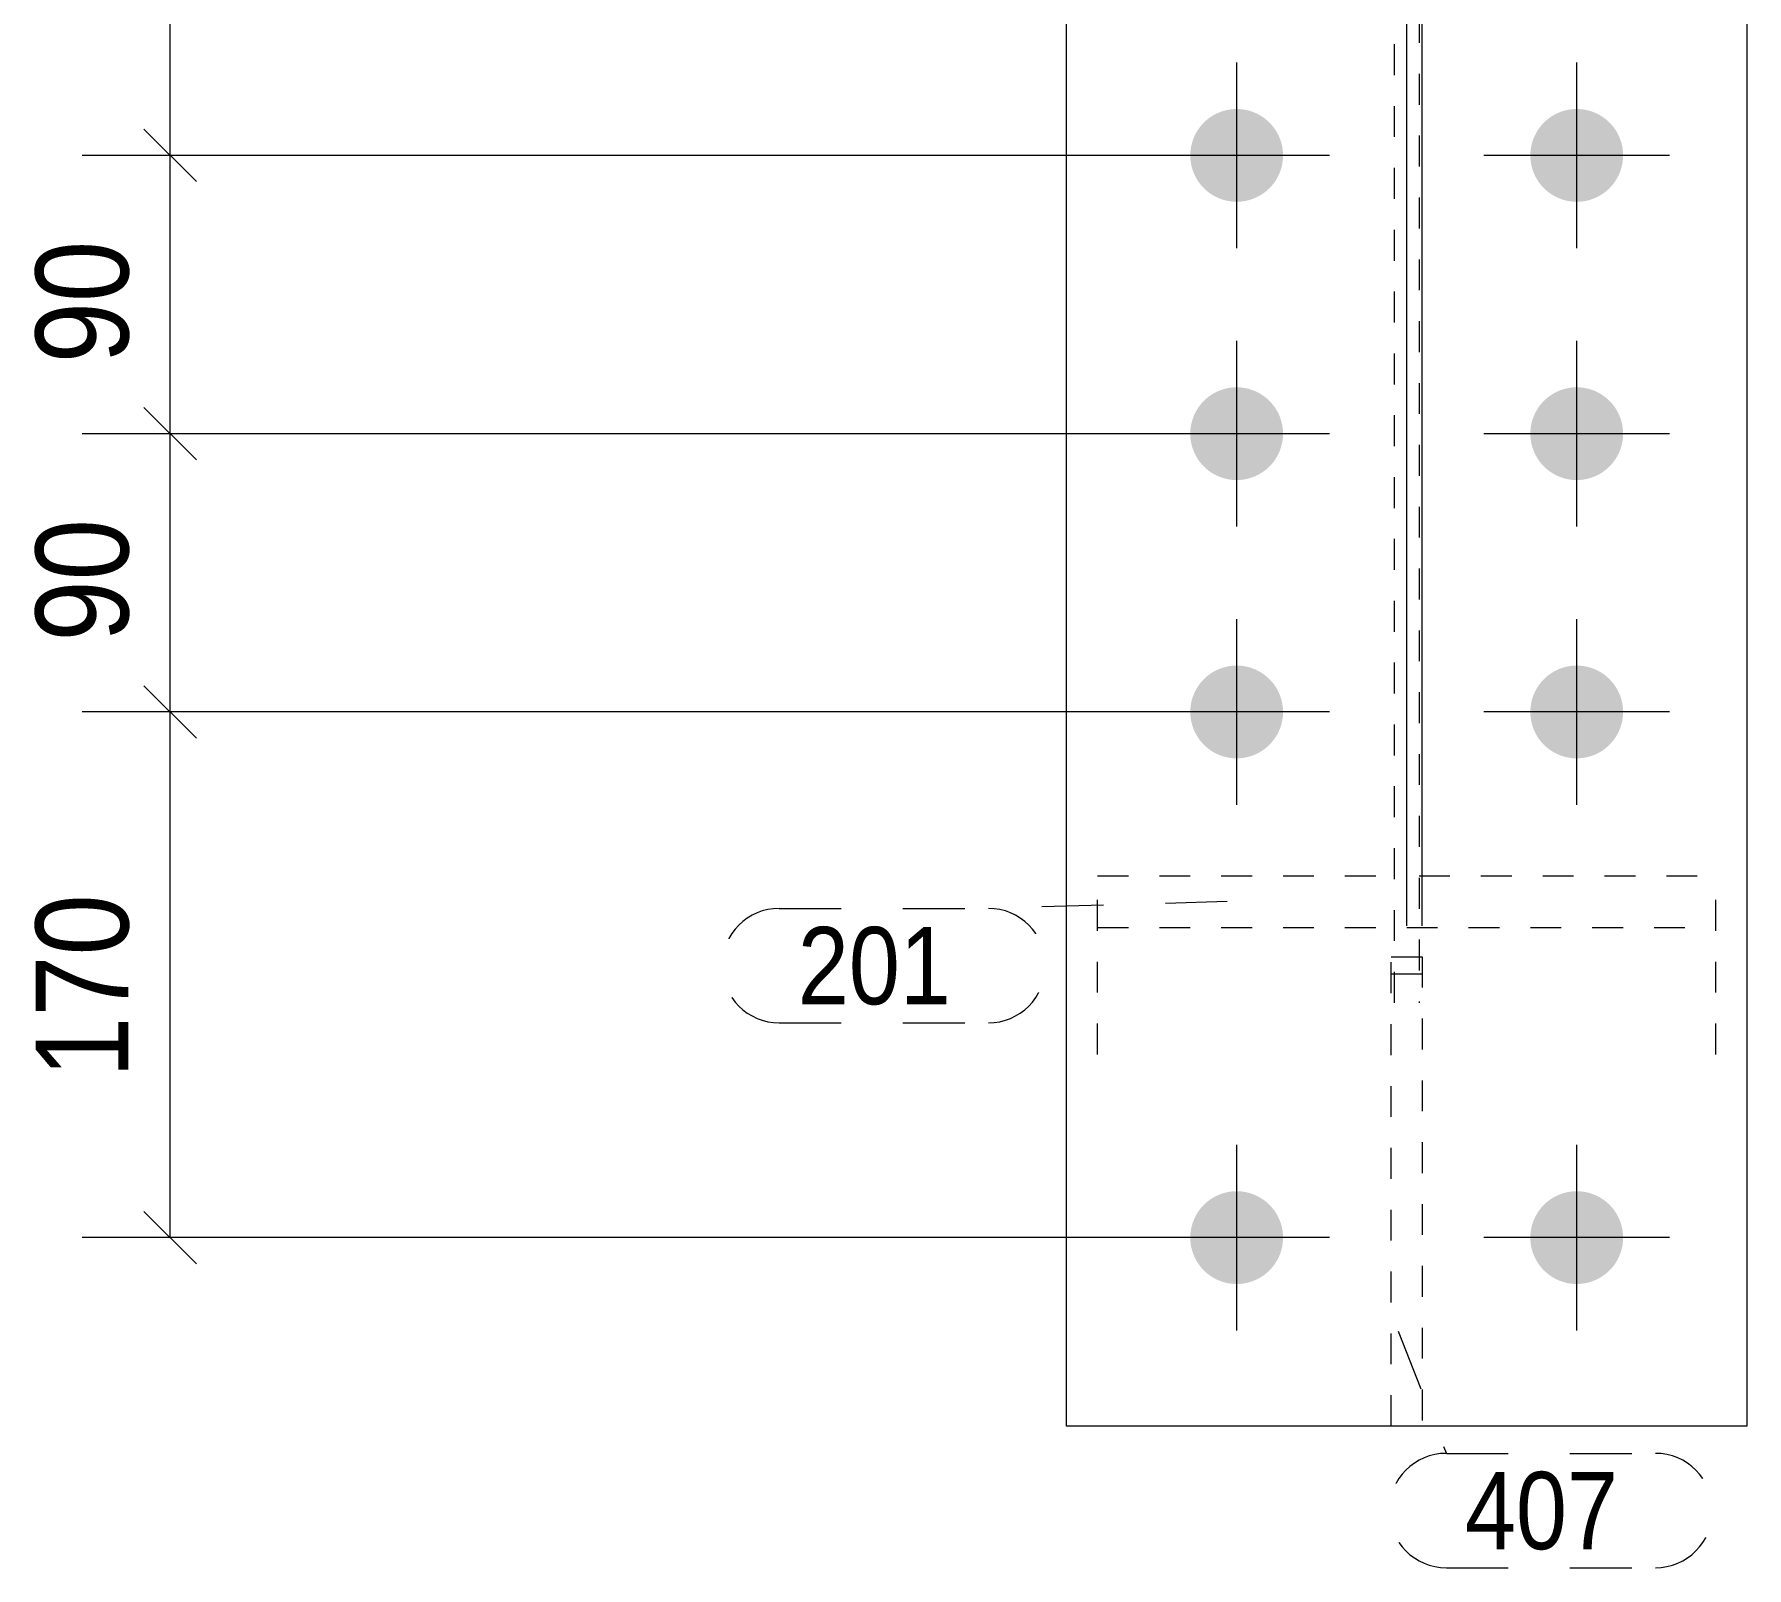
# Model space of a CAD drawing. Header units: millimetres. Extents: x 2 to 1174, y 1 to 825.
# Drawn here: x 461.1 to 516.5, y 88.4 to 138 of the extents above; entities that cross this region are included whole.
import ezdxf

# ---------------------------------------------------------------- set-up
doc = ezdxf.new("R2010")
doc.units = ezdxf.units.MM
for name, pattern in [('XKITLINE00', [0]), ('XKITLINE01', [4, 1, -1, 1, -1]), ('XKITLINE02', [4, 2, -2])]:
    doc.linetypes.add(name, pattern=pattern)
for name, color, linetype, lineweight in [('Bolt', 3, 'Continuous', 0), ('Dimensions', 7, 'Continuous', 0), ('Part', 2, 'Continuous', 0), ('PartMark', 7, 'Continuous', 0)]:
    doc.layers.add(name, color=color, linetype=linetype, lineweight=lineweight)
doc.styles.add('ARIAL', font='ARIAL.TTF')

# ---------------------------------------------------------------- blocks, each defined once
blk = doc.blocks.new('*A164')
at = {"layer": 'Bolt'}
for points in [[(498.476, 134.114), (498.477, 134.151), (498.48, 134.187), (498.483, 134.224), (498.487, 134.261), (498.492, 134.297), (498.498, 134.333), (498.504, 134.37), (498.512, 134.406), (498.521, 134.441), (498.53, 134.477), (498.54, 134.512), (498.551, 134.548), (498.563, 134.582), (498.576, 134.617), (498.59, 134.651), (498.604, 134.685), (498.62, 134.718), (498.636, 134.751), (498.653, 134.784), (498.67, 134.816), (498.689, 134.848), (498.708, 134.879), (498.728, 134.91), (498.749, 134.941), (498.771, 134.971), (498.793, 135), (498.816, 135.029), (498.84, 135.057), (498.864, 135.084), (498.889, 135.111), (498.915, 135.138), (498.941, 135.163), (498.968, 135.188), (498.996, 135.213), (499.024, 135.237), (499.053, 135.26), (499.082, 135.282), (499.112, 135.303), (499.142, 135.324), (499.173, 135.344), (499.204, 135.364), (499.236, 135.382), (499.268, 135.4), (499.301, 135.417), (499.334, 135.433), (499.368, 135.448), (499.402, 135.463), (499.436, 135.476), (499.47, 135.489), (499.505, 135.501), (499.54, 135.512), (499.576, 135.523), (499.611, 135.532), (499.647, 135.541), (499.683, 135.548), (499.719, 135.555), (499.755, 135.561), (499.792, 135.566), (499.829, 135.57), (499.865, 135.573), (499.902, 135.575), (499.939, 135.577), (499.976, 135.577), (500.012, 135.577), (500.049, 135.575), (500.086, 135.573), (500.123, 135.57), (500.159, 135.566), (500.196, 135.561), (500.232, 135.555), (500.268, 135.548), (500.304, 135.541), (500.34, 135.532), (500.376, 135.523), (500.411, 135.512), (500.446, 135.501), (500.481, 135.489), (500.515, 135.476), (500.55, 135.463), (500.583, 135.448), (500.617, 135.433), (500.65, 135.417), (500.683, 135.4), (500.715, 135.382), (500.747, 135.364), (500.778, 135.344), (500.809, 135.324), (500.839, 135.303), (500.869, 135.282), (500.898, 135.26), (500.927, 135.237), (500.955, 135.213), (500.983, 135.188), (501.01, 135.163), (501.036, 135.138), (501.062, 135.111), (501.087, 135.084), (501.111, 135.057), (501.135, 135.029), (501.158, 135), (501.18, 134.971), (501.202, 134.941), (501.223, 134.91), (501.243, 134.879), (501.262, 134.848), (501.281, 134.816), (501.298, 134.784), (501.315, 134.751), (501.332, 134.718), (501.347, 134.685), (501.361, 134.651), (501.375, 134.617), (501.388, 134.582), (501.4, 134.548), (501.411, 134.512), (501.421, 134.477), (501.431, 134.441), (501.439, 134.406), (501.447, 134.37), (501.454, 134.333), (501.459, 134.297), (501.464, 134.261), (501.468, 134.224), (501.472, 134.187), (501.474, 134.151), (501.475, 134.114), (501.476, 134.077), (501.475, 134.04), (501.474, 134.003), (501.472, 133.967), (501.468, 133.93), (501.464, 133.893), (501.459, 133.857), (501.454, 133.821), (501.447, 133.784), (501.439, 133.748), (501.431, 133.713), (501.421, 133.677), (501.411, 133.642), (501.4, 133.606), (501.388, 133.572), (501.375, 133.537), (501.361, 133.503), (501.347, 133.469), (501.332, 133.436), (501.315, 133.403), (501.298, 133.37), (501.281, 133.338), (501.262, 133.306), (501.243, 133.274), (501.223, 133.244), (501.202, 133.213), (501.18, 133.183), (501.158, 133.154), (501.135, 133.125), (501.111, 133.097), (501.087, 133.07), (501.062, 133.043), (501.036, 133.016), (501.01, 132.991), (500.983, 132.966), (500.955, 132.941), (500.927, 132.917), (500.898, 132.894), (500.869, 132.872), (500.839, 132.851), (500.809, 132.83), (500.778, 132.81), (500.747, 132.79), (500.715, 132.772), (500.683, 132.754), (500.65, 132.737), (500.617, 132.721), (500.583, 132.706), (500.55, 132.691), (500.515, 132.678), (500.481, 132.665), (500.446, 132.653), (500.411, 132.642), (500.376, 132.631), (500.34, 132.622), (500.304, 132.613), (500.268, 132.606), (500.232, 132.599), (500.196, 132.593), (500.159, 132.588), (500.123, 132.584), (500.086, 132.581), (500.049, 132.579), (500.012, 132.577), (499.976, 132.577), (499.939, 132.577), (499.902, 132.579), (499.865, 132.581), (499.829, 132.584), (499.792, 132.588), (499.755, 132.593), (499.719, 132.599), (499.683, 132.606), (499.647, 132.613), (499.611, 132.622), (499.576, 132.631), (499.54, 132.642), (499.505, 132.653), (499.47, 132.665), (499.436, 132.678), (499.402, 132.691), (499.368, 132.706), (499.334, 132.721), (499.301, 132.737), (499.268, 132.754), (499.236, 132.772), (499.204, 132.79), (499.173, 132.81), (499.142, 132.83), (499.112, 132.851), (499.082, 132.872), (499.053, 132.894), (499.024, 132.917), (498.996, 132.941), (498.968, 132.966), (498.941, 132.991), (498.915, 133.016), (498.889, 133.043), (498.864, 133.07), (498.84, 133.097), (498.816, 133.125), (498.793, 133.154), (498.771, 133.183), (498.749, 133.213), (498.728, 133.244), (498.708, 133.274), (498.689, 133.306), (498.67, 133.338), (498.653, 133.37), (498.636, 133.403), (498.62, 133.436), (498.604, 133.469), (498.59, 133.503), (498.576, 133.537), (498.563, 133.572), (498.551, 133.606), (498.54, 133.642), (498.53, 133.677), (498.521, 133.713), (498.512, 133.748), (498.504, 133.784), (498.498, 133.821), (498.492, 133.857), (498.487, 133.893), (498.483, 133.93), (498.48, 133.967), (498.477, 134.003), (498.476, 134.04), (498.476, 134.077)], [(509.476, 134.114), (509.477, 134.151), (509.48, 134.187), (509.483, 134.224), (509.487, 134.261), (509.492, 134.297), (509.498, 134.333), (509.504, 134.37), (509.512, 134.406), (509.521, 134.441), (509.53, 134.477), (509.54, 134.512), (509.551, 134.548), (509.563, 134.582), (509.576, 134.617), (509.59, 134.651), (509.604, 134.685), (509.62, 134.718), (509.636, 134.751), (509.653, 134.784), (509.67, 134.816), (509.689, 134.848), (509.708, 134.879), (509.728, 134.91), (509.749, 134.941), (509.771, 134.971), (509.793, 135), (509.816, 135.029), (509.84, 135.057), (509.864, 135.084), (509.889, 135.111), (509.915, 135.138), (509.941, 135.163), (509.968, 135.188), (509.996, 135.213), (510.024, 135.237), (510.053, 135.26), (510.082, 135.282), (510.112, 135.303), (510.142, 135.324), (510.173, 135.344), (510.204, 135.364), (510.236, 135.382), (510.268, 135.4), (510.301, 135.417), (510.334, 135.433), (510.368, 135.448), (510.402, 135.463), (510.436, 135.476), (510.47, 135.489), (510.505, 135.501), (510.54, 135.512), (510.576, 135.523), (510.611, 135.532), (510.647, 135.541), (510.683, 135.548), (510.719, 135.555), (510.755, 135.561), (510.792, 135.566), (510.829, 135.57), (510.865, 135.573), (510.902, 135.575), (510.939, 135.577), (510.976, 135.577), (511.012, 135.577), (511.049, 135.575), (511.086, 135.573), (511.123, 135.57), (511.159, 135.566), (511.196, 135.561), (511.232, 135.555), (511.268, 135.548), (511.304, 135.541), (511.34, 135.532), (511.376, 135.523), (511.411, 135.512), (511.446, 135.501), (511.481, 135.489), (511.515, 135.476), (511.55, 135.463), (511.583, 135.448), (511.617, 135.433), (511.65, 135.417), (511.683, 135.4), (511.715, 135.382), (511.747, 135.364), (511.778, 135.344), (511.809, 135.324), (511.839, 135.303), (511.869, 135.282), (511.898, 135.26), (511.927, 135.237), (511.955, 135.213), (511.983, 135.188), (512.01, 135.163), (512.036, 135.138), (512.062, 135.111), (512.087, 135.084), (512.111, 135.057), (512.135, 135.029), (512.158, 135), (512.18, 134.971), (512.202, 134.941), (512.223, 134.91), (512.243, 134.879), (512.262, 134.848), (512.281, 134.816), (512.298, 134.784), (512.315, 134.751), (512.332, 134.718), (512.347, 134.685), (512.361, 134.651), (512.375, 134.617), (512.388, 134.582), (512.4, 134.548), (512.411, 134.512), (512.421, 134.477), (512.431, 134.441), (512.439, 134.406), (512.447, 134.37), (512.454, 134.333), (512.459, 134.297), (512.464, 134.261), (512.468, 134.224), (512.472, 134.187), (512.474, 134.151), (512.475, 134.114), (512.476, 134.077), (512.475, 134.04), (512.474, 134.003), (512.472, 133.967), (512.468, 133.93), (512.464, 133.893), (512.459, 133.857), (512.454, 133.821), (512.447, 133.784), (512.439, 133.748), (512.431, 133.713), (512.421, 133.677), (512.411, 133.642), (512.4, 133.606), (512.388, 133.572), (512.375, 133.537), (512.361, 133.503), (512.347, 133.469), (512.332, 133.436), (512.315, 133.403), (512.298, 133.37), (512.281, 133.338), (512.262, 133.306), (512.243, 133.274), (512.223, 133.244), (512.202, 133.213), (512.18, 133.183), (512.158, 133.154), (512.135, 133.125), (512.111, 133.097), (512.087, 133.07), (512.062, 133.043), (512.036, 133.016), (512.01, 132.991), (511.983, 132.966), (511.955, 132.941), (511.927, 132.917), (511.898, 132.894), (511.869, 132.872), (511.839, 132.851), (511.809, 132.83), (511.778, 132.81), (511.747, 132.79), (511.715, 132.772), (511.683, 132.754), (511.65, 132.737), (511.617, 132.721), (511.583, 132.706), (511.55, 132.691), (511.515, 132.678), (511.481, 132.665), (511.446, 132.653), (511.411, 132.642), (511.376, 132.631), (511.34, 132.622), (511.304, 132.613), (511.268, 132.606), (511.232, 132.599), (511.196, 132.593), (511.159, 132.588), (511.123, 132.584), (511.086, 132.581), (511.049, 132.579), (511.012, 132.577), (510.976, 132.577), (510.939, 132.577), (510.902, 132.579), (510.865, 132.581), (510.829, 132.584), (510.792, 132.588), (510.755, 132.593), (510.719, 132.599), (510.683, 132.606), (510.647, 132.613), (510.611, 132.622), (510.576, 132.631), (510.54, 132.642), (510.505, 132.653), (510.47, 132.665), (510.436, 132.678), (510.402, 132.691), (510.368, 132.706), (510.334, 132.721), (510.301, 132.737), (510.268, 132.754), (510.236, 132.772), (510.204, 132.79), (510.173, 132.81), (510.142, 132.83), (510.112, 132.851), (510.082, 132.872), (510.053, 132.894), (510.024, 132.917), (509.996, 132.941), (509.968, 132.966), (509.941, 132.991), (509.915, 133.016), (509.889, 133.043), (509.864, 133.07), (509.84, 133.097), (509.816, 133.125), (509.793, 133.154), (509.771, 133.183), (509.749, 133.213), (509.728, 133.244), (509.708, 133.274), (509.689, 133.306), (509.67, 133.338), (509.653, 133.37), (509.636, 133.403), (509.62, 133.436), (509.604, 133.469), (509.59, 133.503), (509.576, 133.537), (509.563, 133.572), (509.551, 133.606), (509.54, 133.642), (509.53, 133.677), (509.521, 133.713), (509.512, 133.748), (509.504, 133.784), (509.498, 133.821), (509.492, 133.857), (509.487, 133.893), (509.483, 133.93), (509.48, 133.967), (509.477, 134.003), (509.476, 134.04), (509.476, 134.077)], [(498.476, 125.114), (498.477, 125.151), (498.48, 125.187), (498.483, 125.224), (498.487, 125.261), (498.492, 125.297), (498.498, 125.333), (498.504, 125.37), (498.512, 125.406), (498.521, 125.441), (498.53, 125.477), (498.54, 125.512), (498.551, 125.548), (498.563, 125.582), (498.576, 125.617), (498.59, 125.651), (498.604, 125.685), (498.62, 125.718), (498.636, 125.751), (498.653, 125.784), (498.67, 125.816), (498.689, 125.848), (498.708, 125.879), (498.728, 125.91), (498.749, 125.941), (498.771, 125.971), (498.793, 126), (498.816, 126.029), (498.84, 126.057), (498.864, 126.084), (498.889, 126.111), (498.915, 126.138), (498.941, 126.163), (498.968, 126.188), (498.996, 126.213), (499.024, 126.237), (499.053, 126.26), (499.082, 126.282), (499.112, 126.303), (499.142, 126.324), (499.173, 126.344), (499.204, 126.364), (499.236, 126.382), (499.268, 126.4), (499.301, 126.417), (499.334, 126.433), (499.368, 126.448), (499.402, 126.463), (499.436, 126.476), (499.47, 126.489), (499.505, 126.501), (499.54, 126.512), (499.576, 126.523), (499.611, 126.532), (499.647, 126.541), (499.683, 126.548), (499.719, 126.555), (499.755, 126.561), (499.792, 126.566), (499.829, 126.57), (499.865, 126.573), (499.902, 126.575), (499.939, 126.577), (499.976, 126.577), (500.012, 126.577), (500.049, 126.575), (500.086, 126.573), (500.123, 126.57), (500.159, 126.566), (500.196, 126.561), (500.232, 126.555), (500.268, 126.548), (500.304, 126.541), (500.34, 126.532), (500.376, 126.523), (500.411, 126.512), (500.446, 126.501), (500.481, 126.489), (500.515, 126.476), (500.55, 126.463), (500.583, 126.448), (500.617, 126.433), (500.65, 126.417), (500.683, 126.4), (500.715, 126.382), (500.747, 126.364), (500.778, 126.344), (500.809, 126.324), (500.839, 126.303), (500.869, 126.282), (500.898, 126.26), (500.927, 126.237), (500.955, 126.213), (500.983, 126.188), (501.01, 126.163), (501.036, 126.138), (501.062, 126.111), (501.087, 126.084), (501.111, 126.057), (501.135, 126.029), (501.158, 126), (501.18, 125.971), (501.202, 125.941), (501.223, 125.91), (501.243, 125.879), (501.262, 125.848), (501.281, 125.816), (501.298, 125.784), (501.315, 125.751), (501.332, 125.718), (501.347, 125.685), (501.361, 125.651), (501.375, 125.617), (501.388, 125.582), (501.4, 125.548), (501.411, 125.512), (501.421, 125.477), (501.431, 125.441), (501.439, 125.406), (501.447, 125.37), (501.454, 125.333), (501.459, 125.297), (501.464, 125.261), (501.468, 125.224), (501.472, 125.187), (501.474, 125.151), (501.475, 125.114), (501.476, 125.077), (501.475, 125.04), (501.474, 125.003), (501.472, 124.967), (501.468, 124.93), (501.464, 124.893), (501.459, 124.857), (501.454, 124.821), (501.447, 124.784), (501.439, 124.748), (501.431, 124.713), (501.421, 124.677), (501.411, 124.642), (501.4, 124.606), (501.388, 124.572), (501.375, 124.537), (501.361, 124.503), (501.347, 124.469), (501.332, 124.436), (501.315, 124.403), (501.298, 124.37), (501.281, 124.338), (501.262, 124.306), (501.243, 124.274), (501.223, 124.244), (501.202, 124.213), (501.18, 124.183), (501.158, 124.154), (501.135, 124.125), (501.111, 124.097), (501.087, 124.07), (501.062, 124.043), (501.036, 124.016), (501.01, 123.991), (500.983, 123.966), (500.955, 123.941), (500.927, 123.917), (500.898, 123.894), (500.869, 123.872), (500.839, 123.851), (500.809, 123.83), (500.778, 123.81), (500.747, 123.79), (500.715, 123.772), (500.683, 123.754), (500.65, 123.737), (500.617, 123.721), (500.583, 123.706), (500.55, 123.691), (500.515, 123.678), (500.481, 123.665), (500.446, 123.653), (500.411, 123.642), (500.376, 123.631), (500.34, 123.622), (500.304, 123.613), (500.268, 123.606), (500.232, 123.599), (500.196, 123.593), (500.159, 123.588), (500.123, 123.584), (500.086, 123.581), (500.049, 123.579), (500.012, 123.577), (499.976, 123.577), (499.939, 123.577), (499.902, 123.579), (499.865, 123.581), (499.829, 123.584), (499.792, 123.588), (499.755, 123.593), (499.719, 123.599), (499.683, 123.606), (499.647, 123.613), (499.611, 123.622), (499.576, 123.631), (499.54, 123.642), (499.505, 123.653), (499.47, 123.665), (499.436, 123.678), (499.402, 123.691), (499.368, 123.706), (499.334, 123.721), (499.301, 123.737), (499.268, 123.754), (499.236, 123.772), (499.204, 123.79), (499.173, 123.81), (499.142, 123.83), (499.112, 123.851), (499.082, 123.872), (499.053, 123.894), (499.024, 123.917), (498.996, 123.941), (498.968, 123.966), (498.941, 123.991), (498.915, 124.016), (498.889, 124.043), (498.864, 124.07), (498.84, 124.097), (498.816, 124.125), (498.793, 124.154), (498.771, 124.183), (498.749, 124.213), (498.728, 124.244), (498.708, 124.274), (498.689, 124.306), (498.67, 124.338), (498.653, 124.37), (498.636, 124.403), (498.62, 124.436), (498.604, 124.469), (498.59, 124.503), (498.576, 124.537), (498.563, 124.572), (498.551, 124.606), (498.54, 124.642), (498.53, 124.677), (498.521, 124.713), (498.512, 124.748), (498.504, 124.784), (498.498, 124.821), (498.492, 124.857), (498.487, 124.893), (498.483, 124.93), (498.48, 124.967), (498.477, 125.003), (498.476, 125.04), (498.476, 125.077)], [(509.476, 125.114), (509.477, 125.151), (509.48, 125.187), (509.483, 125.224), (509.487, 125.261), (509.492, 125.297), (509.498, 125.333), (509.504, 125.37), (509.512, 125.406), (509.521, 125.441), (509.53, 125.477), (509.54, 125.512), (509.551, 125.548), (509.563, 125.582), (509.576, 125.617), (509.59, 125.651), (509.604, 125.685), (509.62, 125.718), (509.636, 125.751), (509.653, 125.784), (509.67, 125.816), (509.689, 125.848), (509.708, 125.879), (509.728, 125.91), (509.749, 125.941), (509.771, 125.971), (509.793, 126), (509.816, 126.029), (509.84, 126.057), (509.864, 126.084), (509.889, 126.111), (509.915, 126.138), (509.941, 126.163), (509.968, 126.188), (509.996, 126.213), (510.024, 126.237), (510.053, 126.26), (510.082, 126.282), (510.112, 126.303), (510.142, 126.324), (510.173, 126.344), (510.204, 126.364), (510.236, 126.382), (510.268, 126.4), (510.301, 126.417), (510.334, 126.433), (510.368, 126.448), (510.402, 126.463), (510.436, 126.476), (510.47, 126.489), (510.505, 126.501), (510.54, 126.512), (510.576, 126.523), (510.611, 126.532), (510.647, 126.541), (510.683, 126.548), (510.719, 126.555), (510.755, 126.561), (510.792, 126.566), (510.829, 126.57), (510.865, 126.573), (510.902, 126.575), (510.939, 126.577), (510.976, 126.577), (511.012, 126.577), (511.049, 126.575), (511.086, 126.573), (511.123, 126.57), (511.159, 126.566), (511.196, 126.561), (511.232, 126.555), (511.268, 126.548), (511.304, 126.541), (511.34, 126.532), (511.376, 126.523), (511.411, 126.512), (511.446, 126.501), (511.481, 126.489), (511.515, 126.476), (511.55, 126.463), (511.583, 126.448), (511.617, 126.433), (511.65, 126.417), (511.683, 126.4), (511.715, 126.382), (511.747, 126.364), (511.778, 126.344), (511.809, 126.324), (511.839, 126.303), (511.869, 126.282), (511.898, 126.26), (511.927, 126.237), (511.955, 126.213), (511.983, 126.188), (512.01, 126.163), (512.036, 126.138), (512.062, 126.111), (512.087, 126.084), (512.111, 126.057), (512.135, 126.029), (512.158, 126), (512.18, 125.971), (512.202, 125.941), (512.223, 125.91), (512.243, 125.879), (512.262, 125.848), (512.281, 125.816), (512.298, 125.784), (512.315, 125.751), (512.332, 125.718), (512.347, 125.685), (512.361, 125.651), (512.375, 125.617), (512.388, 125.582), (512.4, 125.548), (512.411, 125.512), (512.421, 125.477), (512.431, 125.441), (512.439, 125.406), (512.447, 125.37), (512.454, 125.333), (512.459, 125.297), (512.464, 125.261), (512.468, 125.224), (512.472, 125.187), (512.474, 125.151), (512.475, 125.114), (512.476, 125.077), (512.475, 125.04), (512.474, 125.003), (512.472, 124.967), (512.468, 124.93), (512.464, 124.893), (512.459, 124.857), (512.454, 124.821), (512.447, 124.784), (512.439, 124.748), (512.431, 124.713), (512.421, 124.677), (512.411, 124.642), (512.4, 124.606), (512.388, 124.572), (512.375, 124.537), (512.361, 124.503), (512.347, 124.469), (512.332, 124.436), (512.315, 124.403), (512.298, 124.37), (512.281, 124.338), (512.262, 124.306), (512.243, 124.274), (512.223, 124.244), (512.202, 124.213), (512.18, 124.183), (512.158, 124.154), (512.135, 124.125), (512.111, 124.097), (512.087, 124.07), (512.062, 124.043), (512.036, 124.016), (512.01, 123.991), (511.983, 123.966), (511.955, 123.941), (511.927, 123.917), (511.898, 123.894), (511.869, 123.872), (511.839, 123.851), (511.809, 123.83), (511.778, 123.81), (511.747, 123.79), (511.715, 123.772), (511.683, 123.754), (511.65, 123.737), (511.617, 123.721), (511.583, 123.706), (511.55, 123.691), (511.515, 123.678), (511.481, 123.665), (511.446, 123.653), (511.411, 123.642), (511.376, 123.631), (511.34, 123.622), (511.304, 123.613), (511.268, 123.606), (511.232, 123.599), (511.196, 123.593), (511.159, 123.588), (511.123, 123.584), (511.086, 123.581), (511.049, 123.579), (511.012, 123.577), (510.976, 123.577), (510.939, 123.577), (510.902, 123.579), (510.865, 123.581), (510.829, 123.584), (510.792, 123.588), (510.755, 123.593), (510.719, 123.599), (510.683, 123.606), (510.647, 123.613), (510.611, 123.622), (510.576, 123.631), (510.54, 123.642), (510.505, 123.653), (510.47, 123.665), (510.436, 123.678), (510.402, 123.691), (510.368, 123.706), (510.334, 123.721), (510.301, 123.737), (510.268, 123.754), (510.236, 123.772), (510.204, 123.79), (510.173, 123.81), (510.142, 123.83), (510.112, 123.851), (510.082, 123.872), (510.053, 123.894), (510.024, 123.917), (509.996, 123.941), (509.968, 123.966), (509.941, 123.991), (509.915, 124.016), (509.889, 124.043), (509.864, 124.07), (509.84, 124.097), (509.816, 124.125), (509.793, 124.154), (509.771, 124.183), (509.749, 124.213), (509.728, 124.244), (509.708, 124.274), (509.689, 124.306), (509.67, 124.338), (509.653, 124.37), (509.636, 124.403), (509.62, 124.436), (509.604, 124.469), (509.59, 124.503), (509.576, 124.537), (509.563, 124.572), (509.551, 124.606), (509.54, 124.642), (509.53, 124.677), (509.521, 124.713), (509.512, 124.748), (509.504, 124.784), (509.498, 124.821), (509.492, 124.857), (509.487, 124.893), (509.483, 124.93), (509.48, 124.967), (509.477, 125.003), (509.476, 125.04), (509.476, 125.077)], [(498.476, 116.114), (498.477, 116.151), (498.48, 116.187), (498.483, 116.224), (498.487, 116.261), (498.492, 116.297), (498.498, 116.333), (498.504, 116.37), (498.512, 116.406), (498.521, 116.441), (498.53, 116.477), (498.54, 116.512), (498.551, 116.548), (498.563, 116.582), (498.576, 116.617), (498.59, 116.651), (498.604, 116.685), (498.62, 116.718), (498.636, 116.751), (498.653, 116.784), (498.67, 116.816), (498.689, 116.848), (498.708, 116.879), (498.728, 116.91), (498.749, 116.941), (498.771, 116.971), (498.793, 117), (498.816, 117.029), (498.84, 117.057), (498.864, 117.084), (498.889, 117.111), (498.915, 117.138), (498.941, 117.163), (498.968, 117.188), (498.996, 117.213), (499.024, 117.237), (499.053, 117.26), (499.082, 117.282), (499.112, 117.303), (499.142, 117.324), (499.173, 117.344), (499.204, 117.364), (499.236, 117.382), (499.268, 117.4), (499.301, 117.417), (499.334, 117.433), (499.368, 117.448), (499.402, 117.463), (499.436, 117.476), (499.47, 117.489), (499.505, 117.501), (499.54, 117.512), (499.576, 117.523), (499.611, 117.532), (499.647, 117.541), (499.683, 117.548), (499.719, 117.555), (499.755, 117.561), (499.792, 117.566), (499.829, 117.57), (499.865, 117.573), (499.902, 117.575), (499.939, 117.577), (499.976, 117.577), (500.012, 117.577), (500.049, 117.575), (500.086, 117.573), (500.123, 117.57), (500.159, 117.566), (500.196, 117.561), (500.232, 117.555), (500.268, 117.548), (500.304, 117.541), (500.34, 117.532), (500.376, 117.523), (500.411, 117.512), (500.446, 117.501), (500.481, 117.489), (500.515, 117.476), (500.55, 117.463), (500.583, 117.448), (500.617, 117.433), (500.65, 117.417), (500.683, 117.4), (500.715, 117.382), (500.747, 117.364), (500.778, 117.344), (500.809, 117.324), (500.839, 117.303), (500.869, 117.282), (500.898, 117.26), (500.927, 117.237), (500.955, 117.213), (500.983, 117.188), (501.01, 117.163), (501.036, 117.138), (501.062, 117.111), (501.087, 117.084), (501.111, 117.057), (501.135, 117.029), (501.158, 117), (501.18, 116.971), (501.202, 116.941), (501.223, 116.91), (501.243, 116.879), (501.262, 116.848), (501.281, 116.816), (501.298, 116.784), (501.315, 116.751), (501.332, 116.718), (501.347, 116.685), (501.361, 116.651), (501.375, 116.617), (501.388, 116.582), (501.4, 116.548), (501.411, 116.512), (501.421, 116.477), (501.431, 116.441), (501.439, 116.406), (501.447, 116.37), (501.454, 116.333), (501.459, 116.297), (501.464, 116.261), (501.468, 116.224), (501.472, 116.187), (501.474, 116.151), (501.475, 116.114), (501.476, 116.077), (501.475, 116.04), (501.474, 116.003), (501.472, 115.967), (501.468, 115.93), (501.464, 115.893), (501.459, 115.857), (501.454, 115.821), (501.447, 115.784), (501.439, 115.748), (501.431, 115.713), (501.421, 115.677), (501.411, 115.642), (501.4, 115.606), (501.388, 115.572), (501.375, 115.537), (501.361, 115.503), (501.347, 115.469), (501.332, 115.436), (501.315, 115.403), (501.298, 115.37), (501.281, 115.338), (501.262, 115.306), (501.243, 115.274), (501.223, 115.244), (501.202, 115.213), (501.18, 115.183), (501.158, 115.154), (501.135, 115.125), (501.111, 115.097), (501.087, 115.07), (501.062, 115.043), (501.036, 115.016), (501.01, 114.991), (500.983, 114.966), (500.955, 114.941), (500.927, 114.917), (500.898, 114.894), (500.869, 114.872), (500.839, 114.851), (500.809, 114.83), (500.778, 114.81), (500.747, 114.79), (500.715, 114.772), (500.683, 114.754), (500.65, 114.737), (500.617, 114.721), (500.583, 114.706), (500.55, 114.691), (500.515, 114.678), (500.481, 114.665), (500.446, 114.653), (500.411, 114.642), (500.376, 114.631), (500.34, 114.622), (500.304, 114.613), (500.268, 114.606), (500.232, 114.599), (500.196, 114.593), (500.159, 114.588), (500.123, 114.584), (500.086, 114.581), (500.049, 114.579), (500.012, 114.577), (499.976, 114.577), (499.939, 114.577), (499.902, 114.579), (499.865, 114.581), (499.829, 114.584), (499.792, 114.588), (499.755, 114.593), (499.719, 114.599), (499.683, 114.606), (499.647, 114.613), (499.611, 114.622), (499.576, 114.631), (499.54, 114.642), (499.505, 114.653), (499.47, 114.665), (499.436, 114.678), (499.402, 114.691), (499.368, 114.706), (499.334, 114.721), (499.301, 114.737), (499.268, 114.754), (499.236, 114.772), (499.204, 114.79), (499.173, 114.81), (499.142, 114.83), (499.112, 114.851), (499.082, 114.872), (499.053, 114.894), (499.024, 114.917), (498.996, 114.941), (498.968, 114.966), (498.941, 114.991), (498.915, 115.016), (498.889, 115.043), (498.864, 115.07), (498.84, 115.097), (498.816, 115.125), (498.793, 115.154), (498.771, 115.183), (498.749, 115.213), (498.728, 115.244), (498.708, 115.274), (498.689, 115.306), (498.67, 115.338), (498.653, 115.37), (498.636, 115.403), (498.62, 115.436), (498.604, 115.469), (498.59, 115.503), (498.576, 115.537), (498.563, 115.572), (498.551, 115.606), (498.54, 115.642), (498.53, 115.677), (498.521, 115.713), (498.512, 115.748), (498.504, 115.784), (498.498, 115.821), (498.492, 115.857), (498.487, 115.893), (498.483, 115.93), (498.48, 115.967), (498.477, 116.003), (498.476, 116.04), (498.476, 116.077)], [(509.476, 116.114), (509.477, 116.151), (509.48, 116.187), (509.483, 116.224), (509.487, 116.261), (509.492, 116.297), (509.498, 116.333), (509.504, 116.37), (509.512, 116.406), (509.521, 116.441), (509.53, 116.477), (509.54, 116.512), (509.551, 116.548), (509.563, 116.582), (509.576, 116.617), (509.59, 116.651), (509.604, 116.685), (509.62, 116.718), (509.636, 116.751), (509.653, 116.784), (509.67, 116.816), (509.689, 116.848), (509.708, 116.879), (509.728, 116.91), (509.749, 116.941), (509.771, 116.971), (509.793, 117), (509.816, 117.029), (509.84, 117.057), (509.864, 117.084), (509.889, 117.111), (509.915, 117.138), (509.941, 117.163), (509.968, 117.188), (509.996, 117.213), (510.024, 117.237), (510.053, 117.26), (510.082, 117.282), (510.112, 117.303), (510.142, 117.324), (510.173, 117.344), (510.204, 117.364), (510.236, 117.382), (510.268, 117.4), (510.301, 117.417), (510.334, 117.433), (510.368, 117.448), (510.402, 117.463), (510.436, 117.476), (510.47, 117.489), (510.505, 117.501), (510.54, 117.512), (510.576, 117.523), (510.611, 117.532), (510.647, 117.541), (510.683, 117.548), (510.719, 117.555), (510.755, 117.561), (510.792, 117.566), (510.829, 117.57), (510.865, 117.573), (510.902, 117.575), (510.939, 117.577), (510.976, 117.577), (511.012, 117.577), (511.049, 117.575), (511.086, 117.573), (511.123, 117.57), (511.159, 117.566), (511.196, 117.561), (511.232, 117.555), (511.268, 117.548), (511.304, 117.541), (511.34, 117.532), (511.376, 117.523), (511.411, 117.512), (511.446, 117.501), (511.481, 117.489), (511.515, 117.476), (511.55, 117.463), (511.583, 117.448), (511.617, 117.433), (511.65, 117.417), (511.683, 117.4), (511.715, 117.382), (511.747, 117.364), (511.778, 117.344), (511.809, 117.324), (511.839, 117.303), (511.869, 117.282), (511.898, 117.26), (511.927, 117.237), (511.955, 117.213), (511.983, 117.188), (512.01, 117.163), (512.036, 117.138), (512.062, 117.111), (512.087, 117.084), (512.111, 117.057), (512.135, 117.029), (512.158, 117), (512.18, 116.971), (512.202, 116.941), (512.223, 116.91), (512.243, 116.879), (512.262, 116.848), (512.281, 116.816), (512.298, 116.784), (512.315, 116.751), (512.332, 116.718), (512.347, 116.685), (512.361, 116.651), (512.375, 116.617), (512.388, 116.582), (512.4, 116.548), (512.411, 116.512), (512.421, 116.477), (512.431, 116.441), (512.439, 116.406), (512.447, 116.37), (512.454, 116.333), (512.459, 116.297), (512.464, 116.261), (512.468, 116.224), (512.472, 116.187), (512.474, 116.151), (512.475, 116.114), (512.476, 116.077), (512.475, 116.04), (512.474, 116.003), (512.472, 115.967), (512.468, 115.93), (512.464, 115.893), (512.459, 115.857), (512.454, 115.821), (512.447, 115.784), (512.439, 115.748), (512.431, 115.713), (512.421, 115.677), (512.411, 115.642), (512.4, 115.606), (512.388, 115.572), (512.375, 115.537), (512.361, 115.503), (512.347, 115.469), (512.332, 115.436), (512.315, 115.403), (512.298, 115.37), (512.281, 115.338), (512.262, 115.306), (512.243, 115.274), (512.223, 115.244), (512.202, 115.213), (512.18, 115.183), (512.158, 115.154), (512.135, 115.125), (512.111, 115.097), (512.087, 115.07), (512.062, 115.043), (512.036, 115.016), (512.01, 114.991), (511.983, 114.966), (511.955, 114.941), (511.927, 114.917), (511.898, 114.894), (511.869, 114.872), (511.839, 114.851), (511.809, 114.83), (511.778, 114.81), (511.747, 114.79), (511.715, 114.772), (511.683, 114.754), (511.65, 114.737), (511.617, 114.721), (511.583, 114.706), (511.55, 114.691), (511.515, 114.678), (511.481, 114.665), (511.446, 114.653), (511.411, 114.642), (511.376, 114.631), (511.34, 114.622), (511.304, 114.613), (511.268, 114.606), (511.232, 114.599), (511.196, 114.593), (511.159, 114.588), (511.123, 114.584), (511.086, 114.581), (511.049, 114.579), (511.012, 114.577), (510.976, 114.577), (510.939, 114.577), (510.902, 114.579), (510.865, 114.581), (510.829, 114.584), (510.792, 114.588), (510.755, 114.593), (510.719, 114.599), (510.683, 114.606), (510.647, 114.613), (510.611, 114.622), (510.576, 114.631), (510.54, 114.642), (510.505, 114.653), (510.47, 114.665), (510.436, 114.678), (510.402, 114.691), (510.368, 114.706), (510.334, 114.721), (510.301, 114.737), (510.268, 114.754), (510.236, 114.772), (510.204, 114.79), (510.173, 114.81), (510.142, 114.83), (510.112, 114.851), (510.082, 114.872), (510.053, 114.894), (510.024, 114.917), (509.996, 114.941), (509.968, 114.966), (509.941, 114.991), (509.915, 115.016), (509.889, 115.043), (509.864, 115.07), (509.84, 115.097), (509.816, 115.125), (509.793, 115.154), (509.771, 115.183), (509.749, 115.213), (509.728, 115.244), (509.708, 115.274), (509.689, 115.306), (509.67, 115.338), (509.653, 115.37), (509.636, 115.403), (509.62, 115.436), (509.604, 115.469), (509.59, 115.503), (509.576, 115.537), (509.563, 115.572), (509.551, 115.606), (509.54, 115.642), (509.53, 115.677), (509.521, 115.713), (509.512, 115.748), (509.504, 115.784), (509.498, 115.821), (509.492, 115.857), (509.487, 115.893), (509.483, 115.93), (509.48, 115.967), (509.477, 116.003), (509.476, 116.04), (509.476, 116.077)], [(498.476, 99.114), (498.477, 99.151), (498.48, 99.187), (498.483, 99.224), (498.487, 99.261), (498.492, 99.297), (498.498, 99.333), (498.504, 99.37), (498.512, 99.406), (498.521, 99.441), (498.53, 99.477), (498.54, 99.512), (498.551, 99.548), (498.563, 99.582), (498.576, 99.617), (498.59, 99.651), (498.604, 99.685), (498.62, 99.718), (498.636, 99.751), (498.653, 99.784), (498.67, 99.816), (498.689, 99.848), (498.708, 99.879), (498.728, 99.91), (498.749, 99.941), (498.771, 99.971), (498.793, 100), (498.816, 100.029), (498.84, 100.057), (498.864, 100.084), (498.889, 100.111), (498.915, 100.138), (498.941, 100.163), (498.968, 100.188), (498.996, 100.213), (499.024, 100.237), (499.053, 100.26), (499.082, 100.282), (499.112, 100.303), (499.142, 100.324), (499.173, 100.344), (499.204, 100.364), (499.236, 100.382), (499.268, 100.4), (499.301, 100.417), (499.334, 100.433), (499.368, 100.448), (499.402, 100.463), (499.436, 100.476), (499.47, 100.489), (499.505, 100.501), (499.54, 100.512), (499.576, 100.523), (499.611, 100.532), (499.647, 100.541), (499.683, 100.548), (499.719, 100.555), (499.755, 100.561), (499.792, 100.566), (499.829, 100.57), (499.865, 100.573), (499.902, 100.575), (499.939, 100.577), (499.976, 100.577), (500.012, 100.577), (500.049, 100.575), (500.086, 100.573), (500.123, 100.57), (500.159, 100.566), (500.196, 100.561), (500.232, 100.555), (500.268, 100.548), (500.304, 100.541), (500.34, 100.532), (500.376, 100.523), (500.411, 100.512), (500.446, 100.501), (500.481, 100.489), (500.515, 100.476), (500.55, 100.463), (500.583, 100.448), (500.617, 100.433), (500.65, 100.417), (500.683, 100.4), (500.715, 100.382), (500.747, 100.364), (500.778, 100.344), (500.809, 100.324), (500.839, 100.303), (500.869, 100.282), (500.898, 100.26), (500.927, 100.237), (500.955, 100.213), (500.983, 100.188), (501.01, 100.163), (501.036, 100.138), (501.062, 100.111), (501.087, 100.084), (501.111, 100.057), (501.135, 100.029), (501.158, 100), (501.18, 99.971), (501.202, 99.941), (501.223, 99.91), (501.243, 99.879), (501.262, 99.848), (501.281, 99.816), (501.298, 99.784), (501.315, 99.751), (501.332, 99.718), (501.347, 99.685), (501.361, 99.651), (501.375, 99.617), (501.388, 99.582), (501.4, 99.548), (501.411, 99.512), (501.421, 99.477), (501.431, 99.441), (501.439, 99.406), (501.447, 99.37), (501.454, 99.333), (501.459, 99.297), (501.464, 99.261), (501.468, 99.224), (501.472, 99.187), (501.474, 99.151), (501.475, 99.114), (501.476, 99.077), (501.475, 99.04), (501.474, 99.003), (501.472, 98.967), (501.468, 98.93), (501.464, 98.893), (501.459, 98.857), (501.454, 98.821), (501.447, 98.784), (501.439, 98.748), (501.431, 98.713), (501.421, 98.677), (501.411, 98.642), (501.4, 98.606), (501.388, 98.572), (501.375, 98.537), (501.361, 98.503), (501.347, 98.469), (501.332, 98.436), (501.315, 98.403), (501.298, 98.37), (501.281, 98.338), (501.262, 98.306), (501.243, 98.274), (501.223, 98.244), (501.202, 98.213), (501.18, 98.183), (501.158, 98.154), (501.135, 98.125), (501.111, 98.097), (501.087, 98.07), (501.062, 98.043), (501.036, 98.016), (501.01, 97.991), (500.983, 97.966), (500.955, 97.941), (500.927, 97.917), (500.898, 97.894), (500.869, 97.872), (500.839, 97.851), (500.809, 97.83), (500.778, 97.81), (500.747, 97.79), (500.715, 97.772), (500.683, 97.754), (500.65, 97.737), (500.617, 97.721), (500.583, 97.706), (500.55, 97.691), (500.515, 97.678), (500.481, 97.665), (500.446, 97.653), (500.411, 97.642), (500.376, 97.631), (500.34, 97.622), (500.304, 97.613), (500.268, 97.606), (500.232, 97.599), (500.196, 97.593), (500.159, 97.588), (500.123, 97.584), (500.086, 97.581), (500.049, 97.579), (500.012, 97.577), (499.976, 97.577), (499.939, 97.577), (499.902, 97.579), (499.865, 97.581), (499.829, 97.584), (499.792, 97.588), (499.755, 97.593), (499.719, 97.599), (499.683, 97.606), (499.647, 97.613), (499.611, 97.622), (499.576, 97.631), (499.54, 97.642), (499.505, 97.653), (499.47, 97.665), (499.436, 97.678), (499.402, 97.691), (499.368, 97.706), (499.334, 97.721), (499.301, 97.737), (499.268, 97.754), (499.236, 97.772), (499.204, 97.79), (499.173, 97.81), (499.142, 97.83), (499.112, 97.851), (499.082, 97.872), (499.053, 97.894), (499.024, 97.917), (498.996, 97.941), (498.968, 97.966), (498.941, 97.991), (498.915, 98.016), (498.889, 98.043), (498.864, 98.07), (498.84, 98.097), (498.816, 98.125), (498.793, 98.154), (498.771, 98.183), (498.749, 98.213), (498.728, 98.244), (498.708, 98.274), (498.689, 98.306), (498.67, 98.338), (498.653, 98.37), (498.636, 98.403), (498.62, 98.436), (498.604, 98.469), (498.59, 98.503), (498.576, 98.537), (498.563, 98.572), (498.551, 98.606), (498.54, 98.642), (498.53, 98.677), (498.521, 98.713), (498.512, 98.748), (498.504, 98.784), (498.498, 98.821), (498.492, 98.857), (498.487, 98.893), (498.483, 98.93), (498.48, 98.967), (498.477, 99.003), (498.476, 99.04), (498.476, 99.077)], [(509.476, 99.114), (509.477, 99.151), (509.48, 99.187), (509.483, 99.224), (509.487, 99.261), (509.492, 99.297), (509.498, 99.333), (509.504, 99.37), (509.512, 99.406), (509.521, 99.441), (509.53, 99.477), (509.54, 99.512), (509.551, 99.548), (509.563, 99.582), (509.576, 99.617), (509.59, 99.651), (509.604, 99.685), (509.62, 99.718), (509.636, 99.751), (509.653, 99.784), (509.67, 99.816), (509.689, 99.848), (509.708, 99.879), (509.728, 99.91), (509.749, 99.941), (509.771, 99.971), (509.793, 100), (509.816, 100.029), (509.84, 100.057), (509.864, 100.084), (509.889, 100.111), (509.915, 100.138), (509.941, 100.163), (509.968, 100.188), (509.996, 100.213), (510.024, 100.237), (510.053, 100.26), (510.082, 100.282), (510.112, 100.303), (510.142, 100.324), (510.173, 100.344), (510.204, 100.364), (510.236, 100.382), (510.268, 100.4), (510.301, 100.417), (510.334, 100.433), (510.368, 100.448), (510.402, 100.463), (510.436, 100.476), (510.47, 100.489), (510.505, 100.501), (510.54, 100.512), (510.576, 100.523), (510.611, 100.532), (510.647, 100.541), (510.683, 100.548), (510.719, 100.555), (510.755, 100.561), (510.792, 100.566), (510.829, 100.57), (510.865, 100.573), (510.902, 100.575), (510.939, 100.577), (510.976, 100.577), (511.012, 100.577), (511.049, 100.575), (511.086, 100.573), (511.123, 100.57), (511.159, 100.566), (511.196, 100.561), (511.232, 100.555), (511.268, 100.548), (511.304, 100.541), (511.34, 100.532), (511.376, 100.523), (511.411, 100.512), (511.446, 100.501), (511.481, 100.489), (511.515, 100.476), (511.55, 100.463), (511.583, 100.448), (511.617, 100.433), (511.65, 100.417), (511.683, 100.4), (511.715, 100.382), (511.747, 100.364), (511.778, 100.344), (511.809, 100.324), (511.839, 100.303), (511.869, 100.282), (511.898, 100.26), (511.927, 100.237), (511.955, 100.213), (511.983, 100.188), (512.01, 100.163), (512.036, 100.138), (512.062, 100.111), (512.087, 100.084), (512.111, 100.057), (512.135, 100.029), (512.158, 100), (512.18, 99.971), (512.202, 99.941), (512.223, 99.91), (512.243, 99.879), (512.262, 99.848), (512.281, 99.816), (512.298, 99.784), (512.315, 99.751), (512.332, 99.718), (512.347, 99.685), (512.361, 99.651), (512.375, 99.617), (512.388, 99.582), (512.4, 99.548), (512.411, 99.512), (512.421, 99.477), (512.431, 99.441), (512.439, 99.406), (512.447, 99.37), (512.454, 99.333), (512.459, 99.297), (512.464, 99.261), (512.468, 99.224), (512.472, 99.187), (512.474, 99.151), (512.475, 99.114), (512.476, 99.077), (512.475, 99.04), (512.474, 99.003), (512.472, 98.967), (512.468, 98.93), (512.464, 98.893), (512.459, 98.857), (512.454, 98.821), (512.447, 98.784), (512.439, 98.748), (512.431, 98.713), (512.421, 98.677), (512.411, 98.642), (512.4, 98.606), (512.388, 98.572), (512.375, 98.537), (512.361, 98.503), (512.347, 98.469), (512.332, 98.436), (512.315, 98.403), (512.298, 98.37), (512.281, 98.338), (512.262, 98.306), (512.243, 98.274), (512.223, 98.244), (512.202, 98.213), (512.18, 98.183), (512.158, 98.154), (512.135, 98.125), (512.111, 98.097), (512.087, 98.07), (512.062, 98.043), (512.036, 98.016), (512.01, 97.991), (511.983, 97.966), (511.955, 97.941), (511.927, 97.917), (511.898, 97.894), (511.869, 97.872), (511.839, 97.851), (511.809, 97.83), (511.778, 97.81), (511.747, 97.79), (511.715, 97.772), (511.683, 97.754), (511.65, 97.737), (511.617, 97.721), (511.583, 97.706), (511.55, 97.691), (511.515, 97.678), (511.481, 97.665), (511.446, 97.653), (511.411, 97.642), (511.376, 97.631), (511.34, 97.622), (511.304, 97.613), (511.268, 97.606), (511.232, 97.599), (511.196, 97.593), (511.159, 97.588), (511.123, 97.584), (511.086, 97.581), (511.049, 97.579), (511.012, 97.577), (510.976, 97.577), (510.939, 97.577), (510.902, 97.579), (510.865, 97.581), (510.829, 97.584), (510.792, 97.588), (510.755, 97.593), (510.719, 97.599), (510.683, 97.606), (510.647, 97.613), (510.611, 97.622), (510.576, 97.631), (510.54, 97.642), (510.505, 97.653), (510.47, 97.665), (510.436, 97.678), (510.402, 97.691), (510.368, 97.706), (510.334, 97.721), (510.301, 97.737), (510.268, 97.754), (510.236, 97.772), (510.204, 97.79), (510.173, 97.81), (510.142, 97.83), (510.112, 97.851), (510.082, 97.872), (510.053, 97.894), (510.024, 97.917), (509.996, 97.941), (509.968, 97.966), (509.941, 97.991), (509.915, 98.016), (509.889, 98.043), (509.864, 98.07), (509.84, 98.097), (509.816, 98.125), (509.793, 98.154), (509.771, 98.183), (509.749, 98.213), (509.728, 98.244), (509.708, 98.274), (509.689, 98.306), (509.67, 98.338), (509.653, 98.37), (509.636, 98.403), (509.62, 98.436), (509.604, 98.469), (509.59, 98.503), (509.576, 98.537), (509.563, 98.572), (509.551, 98.606), (509.54, 98.642), (509.53, 98.677), (509.521, 98.713), (509.512, 98.748), (509.504, 98.784), (509.498, 98.821), (509.492, 98.857), (509.487, 98.893), (509.483, 98.93), (509.48, 98.967), (509.477, 99.003), (509.476, 99.04), (509.476, 99.077)]]:
    blk.add_hatch(color=3, dxfattribs=at).paths.add_polyline_path(points, flags=17)
at = {"layer": 'Bolt', "color": 3, "linetype": 'XKITLINE00', "lineweight": 0}
for p, q in [((499.976, 131.077), (499.976, 137.077)), ((510.976, 131.077), (510.976, 137.077)), ((502.976, 134.077), (496.976, 134.077)), ((513.976, 134.077), (507.976, 134.077)), ((499.976, 122.077), (499.976, 128.077)), ((510.976, 122.077), (510.976, 128.077)), ((502.976, 125.077), (496.976, 125.077)), ((513.976, 125.077), (507.976, 125.077)), ((499.976, 113.077), (499.976, 119.077)), ((510.976, 113.077), (510.976, 119.077)), ((502.976, 116.077), (496.976, 116.077)), ((513.976, 116.077), (507.976, 116.077)), ((499.976, 96.077), (499.976, 102.077)), ((510.976, 96.077), (510.976, 102.077)), ((502.976, 99.077), (496.976, 99.077)), ((513.976, 99.077), (507.976, 99.077))]:
    blk.add_line(p, q, dxfattribs=at)
blk = doc.blocks.new('*A166')
at = {"layer": 'Part', "color": 7, "linetype": 'XKITLINE01', "lineweight": 0}
for p, q in [((505.076, 154.715), (505.876, 154.715)), ((505.076, 106.672), (505.076, 154.715)), ((505.876, 154.715), (505.876, 106.672)), ((505.076, 154.301), (505.876, 154.301)), ((495.476, 104.999), (495.476, 110.78)), ((495.476, 110.78), (505.076, 110.78)), ((505.876, 110.78), (515.476, 110.78)), ((515.476, 104.999), (515.476, 110.78)), ((495.476, 109.107), (515.476, 109.107))]:
    blk.add_line(p, q, dxfattribs=at)
blk = doc.blocks.new('*A167')
at = {"layer": 'Part', "color": 2, "linetype": 'XKITLINE00', "lineweight": 0}
for p, q in [((494.476, 92.98), (494.476, 225.982)), ((516.476, 225.982), (516.476, 92.98)), ((516.476, 92.98), (494.476, 92.98))]:
    blk.add_line(p, q, dxfattribs=at)
blk = doc.blocks.new('*A168')
at = {"layer": 'Part', "color": 7, "linetype": 'XKITLINE01', "lineweight": 0}
for p, q in [((504.976, 92.98), (504.976, 108.162)), ((504.976, 108.162), (505.976, 108.162)), ((505.976, 108.162), (505.976, 92.98)), ((504.976, 107.607), (505.976, 107.607)), ((505.976, 92.98), (504.976, 92.98))]:
    blk.add_line(p, q, dxfattribs=at)
blk = doc.blocks.new('*A372')
at = {"layer": 'Dimensions', "color": 7, "linetype": 'XKITLINE00', "lineweight": 0}
for p, q in [((505.476, 109.162), (505.476, 235.281)), ((505.976, 109.162), (505.976, 235.281))]:
    blk.add_line(p, q, dxfattribs=at)
blk = doc.blocks.new('*A373')
at = {"layer": 'Dimensions', "color": 7, "linetype": 'XKITLINE00', "lineweight": 0}
for p, q in [((464.627, 116.926), (466.324, 115.228)), ((498.976, 116.077), (462.626, 116.077)), ((465.476, 99.077), (465.476, 116.077)), ((464.627, 99.926), (466.324, 98.228)), ((498.976, 99.077), (462.626, 99.077))]:
    blk.add_line(p, q, dxfattribs=at)
at = {"layer": 'Dimensions', "color": 3}
for p in [(465.476, 116.077), (465.476, 99.077)]:
    blk.add_point(p, dxfattribs=at)
at = {"layer": 'Dimensions', "color": 3, "style": 'ARIAL', "width": 0.85}
blk.add_text('170', height=3, rotation=90.0002, dxfattribs=at).set_placement((464.126, 104.239))
blk = doc.blocks.new('*A374')
at = {"layer": 'Dimensions', "color": 7, "linetype": 'XKITLINE00', "lineweight": 0}
for p, q in [((464.627, 125.926), (466.324, 124.228)), ((498.976, 125.077), (462.626, 125.077)), ((465.476, 116.077), (465.476, 125.077)), ((464.627, 116.926), (466.324, 115.228)), ((498.976, 116.077), (462.626, 116.077))]:
    blk.add_line(p, q, dxfattribs=at)
at = {"layer": 'Dimensions', "color": 3}
for p in [(465.476, 125.077), (465.476, 116.077)]:
    blk.add_point(p, dxfattribs=at)
at = {"layer": 'Dimensions', "color": 3, "style": 'ARIAL', "width": 0.85}
blk.add_text('90', height=3, rotation=90.0002, dxfattribs=at).set_placement((464.126, 118.352))
blk = doc.blocks.new('*A375')
at = {"layer": 'Dimensions', "color": 7, "linetype": 'XKITLINE00', "lineweight": 0}
for p, q in [((464.627, 134.926), (466.324, 133.228)), ((498.976, 134.077), (462.626, 134.077)), ((465.476, 125.077), (465.476, 134.077)), ((464.627, 125.926), (466.324, 124.228)), ((498.976, 125.077), (462.626, 125.077))]:
    blk.add_line(p, q, dxfattribs=at)
at = {"layer": 'Dimensions', "color": 3}
for p in [(465.476, 134.077), (465.476, 125.077)]:
    blk.add_point(p, dxfattribs=at)
at = {"layer": 'Dimensions', "color": 3, "style": 'ARIAL', "width": 0.85}
blk.add_text('90', height=3, rotation=90.0002, dxfattribs=at).set_placement((464.126, 127.352))
blk = doc.blocks.new('*A376')
at = {"layer": 'Dimensions', "color": 7, "linetype": 'XKITLINE00', "lineweight": 0}
for p, q in [((464.627, 173.926), (466.324, 172.228)), ((498.976, 173.077), (462.626, 173.077)), ((465.476, 134.077), (465.476, 173.077)), ((464.627, 134.926), (466.324, 133.228)), ((498.976, 134.077), (462.626, 134.077))]:
    blk.add_line(p, q, dxfattribs=at)
at = {"layer": 'Dimensions', "color": 3}
for p in [(465.476, 173.077), (465.476, 134.077)]:
    blk.add_point(p, dxfattribs=at)
at = {"layer": 'Dimensions', "color": 3, "style": 'ARIAL', "width": 0.85}
blk.add_text('390', height=3, rotation=90.0002, dxfattribs=at).set_placement((464.126, 150.239))
blk = doc.blocks.new('*A384')
at = {"layer": 'PartMark', "color": 7, "linetype": 'XKITLINE02', "lineweight": 0}
for p, q in [((505.205, 96.046), (506.758, 92.1)), ((506.758, 92.1), (513.521, 92.1)), ((506.758, 88.4), (513.521, 88.4))]:
    blk.add_line(p, q, dxfattribs=at)
for centre, start, end in [((506.758, 90.25), 90, 270), ((513.521, 90.25), 270, 90)]:
    blk.add_arc(centre, 1.85, start, end, dxfattribs=at)
at = {"layer": 'PartMark', "color": 3, "style": 'ARIAL', "width": 0.85}
blk.add_text('407', height=2.5, dxfattribs=at).set_placement((507.358, 89))
blk = doc.blocks.new('*A386')
at = {"layer": 'PartMark', "color": 7, "linetype": 'XKITLINE02', "lineweight": 0}
for p, q in [((485.18, 109.723), (491.943, 109.723)), ((499.671, 109.943), (491.943, 109.723)), ((485.18, 106.023), (491.943, 106.023))]:
    blk.add_line(p, q, dxfattribs=at)
for centre, start, end in [((485.18, 107.873), 90, 270), ((491.943, 107.873), 270, 90)]:
    blk.add_arc(centre, 1.85, start, end, dxfattribs=at)
at = {"layer": 'PartMark', "color": 3, "style": 'ARIAL', "width": 0.85}
blk.add_text('201', height=2.5, dxfattribs=at).set_placement((485.78, 106.623))

msp = doc.modelspace()

# ---------------------------------------------------------------- block references
at = {"lineweight": 0}
for name in ['*A372', '*A167', '*A164', '*A376', '*A166', '*A375', '*A374', '*A373', '*A386', '*A168', '*A384']:
    msp.add_blockref(name, (0, 0), dxfattribs=at)

doc.saveas('drawing.dxf')
